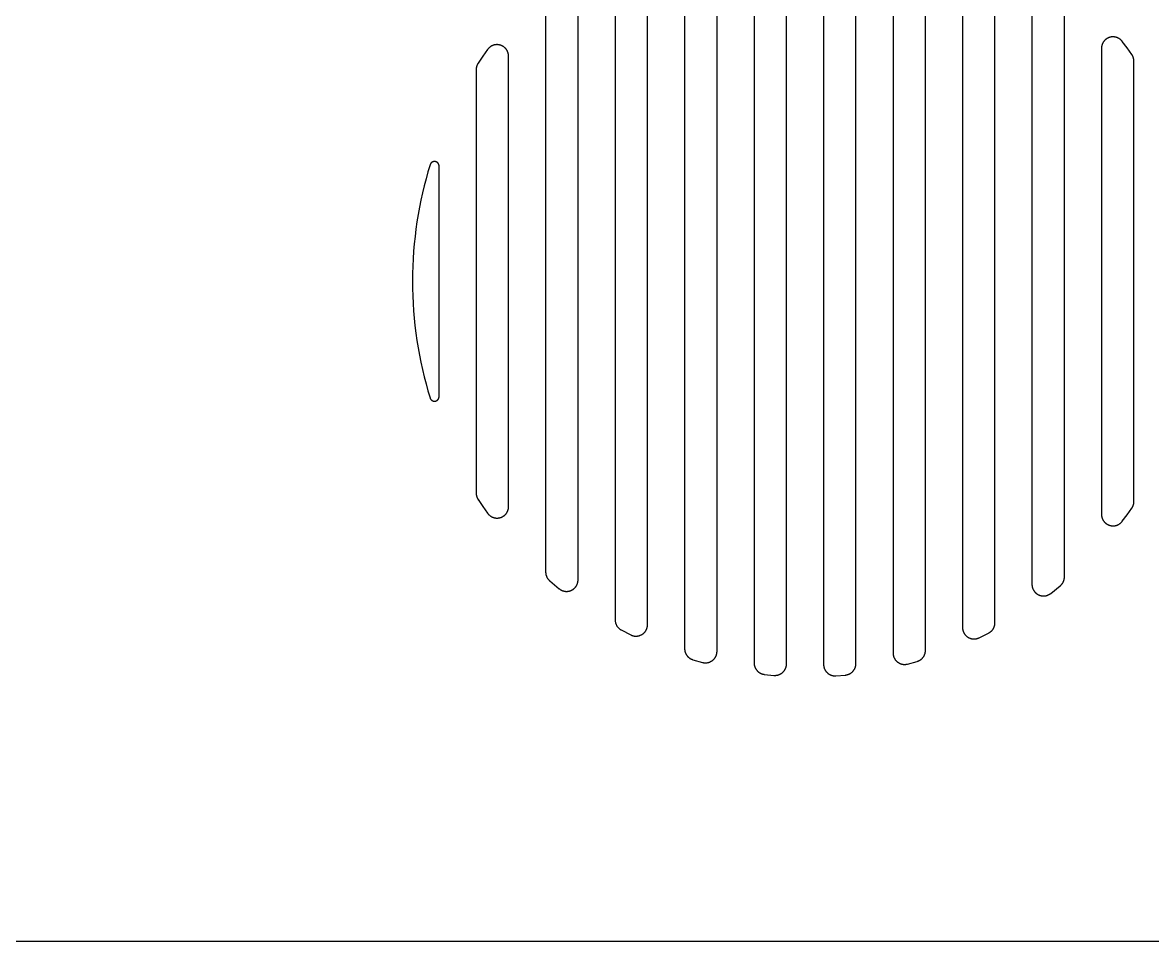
# Model space of a CAD drawing. Extents: x -1153 to -755, y -14 to 479.
# Drawn here: x -1104.31 to -1055.52, y -14 to 25.67 of the extents above; entities that cross this region are included whole.
import ezdxf

# ---------------------------------------------------------------- set-up
doc = ezdxf.new("R2010")
doc.units = 0
doc.layers.add('000__杂项', color=18, linetype='CONTINUOUS')

msp = doc.modelspace()

# ---------------------------------------------------------------- linework, layer by layer
at = {"layer": '000__杂项'}
msp.add_lwpolyline([(-755.093, 477.121), (-755.093, -12.121), (-756.972, -14), (-1151.214, -14), (-1153.093, -12.121), (-1153.093, 477.121), (-1151.214, 479), (-756.972, 479)], close=True, dxfattribs=at)
for points in [[(-1072.72, 30.974), (-1072.72, -1.974)], [(-1071.32, -2.014), (-1071.32, 31.014)], [(-1069.72, 31.033), (-1069.72, -2.033)], [(-1068.32, -2), (-1068.32, 31)], [(-1075.72, 30.357), (-1075.72, -1.357)], [(-1074.32, -1.473), (-1074.32, 30.473)], [(-1066.72, 30.541), (-1066.72, -1.541)], [(-1065.32, -1.431), (-1065.32, 30.431)], [(-1077.32, -0.319), (-1077.32, 29.319)], [(-1063.72, 29.442), (-1063.72, -0.442)], [(-1078.72, 29.112), (-1078.72, -0.112)], [(-1062.32, -0.243), (-1062.32, 29.243)], [(-1080.32, 1.614), (-1080.32, 27.386)], [(-1060.72, 27.584), (-1060.72, 1.416)], [(-1081.72, 27.052), (-1081.72, 1.948)], [(-1059.32, 1.737), (-1059.32, 27.263)], [(-1056.411, 24.297), (-1056.614, 24.581), (-1056.823, 24.861), (-1056.832, 24.873), (-1056.842, 24.884), (-1056.852, 24.896), (-1056.863, 24.907), (-1056.875, 24.919), (-1056.887, 24.93), (-1056.9, 24.941), (-1056.913, 24.952), (-1056.92, 24.957), (-1056.927, 24.963), (-1056.935, 24.968), (-1056.942, 24.973), (-1056.95, 24.978), (-1056.957, 24.983), (-1056.965, 24.987), (-1056.973, 24.992), (-1056.981, 24.997), (-1056.99, 25.001), (-1056.998, 25.005), (-1057.007, 25.01), (-1057.016, 25.014), (-1057.025, 25.017), (-1057.034, 25.021), (-1057.043, 25.025), (-1057.052, 25.028), (-1057.062, 25.032), (-1057.071, 25.035), (-1057.081, 25.038), (-1057.091, 25.04), (-1057.101, 25.043), (-1057.111, 25.045), (-1057.121, 25.047), (-1057.132, 25.049), (-1057.142, 25.051), (-1057.152, 25.053), (-1057.163, 25.054), (-1057.174, 25.055), (-1057.184, 25.056), (-1057.195, 25.057), (-1057.206, 25.057), (-1057.217, 25.057), (-1057.228, 25.057), (-1057.239, 25.057), (-1057.25, 25.057), (-1057.261, 25.056), (-1057.272, 25.055), (-1057.283, 25.053), (-1057.294, 25.052), (-1057.305, 25.05), (-1057.316, 25.048), (-1057.327, 25.046), (-1057.338, 25.043), (-1057.348, 25.041), (-1057.359, 25.038), (-1057.37, 25.034), (-1057.381, 25.031), (-1057.391, 25.027), (-1057.402, 25.023), (-1057.412, 25.019), (-1057.422, 25.015), (-1057.433, 25.01), (-1057.443, 25.005), (-1057.453, 25), (-1057.462, 24.995), (-1057.472, 24.989), (-1057.482, 24.984), (-1057.491, 24.978), (-1057.5, 24.972), (-1057.509, 24.966), (-1057.518, 24.959), (-1057.527, 24.953), (-1057.535, 24.946), (-1057.544, 24.939), (-1057.552, 24.932), (-1057.56, 24.925), (-1057.567, 24.917), (-1057.575, 24.91), (-1057.582, 24.902), (-1057.59, 24.894), (-1057.597, 24.887), (-1057.603, 24.879), (-1057.61, 24.871), (-1057.616, 24.863), (-1057.623, 24.854), (-1057.628, 24.846), (-1057.634, 24.838), (-1057.64, 24.83), (-1057.645, 24.821), (-1057.65, 24.813), (-1057.655, 24.804), (-1057.66, 24.796), (-1057.664, 24.787), (-1057.669, 24.779), (-1057.673, 24.77), (-1057.677, 24.761), (-1057.681, 24.753), (-1057.684, 24.744), (-1057.688, 24.736), (-1057.691, 24.727), (-1057.694, 24.719), (-1057.696, 24.71), (-1057.699, 24.702), (-1057.702, 24.693), (-1057.704, 24.685), (-1057.708, 24.668), (-1057.711, 24.651), (-1057.714, 24.635), (-1057.717, 24.619), (-1057.718, 24.603), (-1057.719, 24.588), (-1057.72, 24.572), (-1057.72, 24.557)], [(-1084.225, 24.514), (-1084.435, 24.219), (-1084.637, 23.919), (-1084.642, 23.912), (-1084.647, 23.904), (-1084.652, 23.896), (-1084.656, 23.888), (-1084.661, 23.88), (-1084.665, 23.872), (-1084.669, 23.864), (-1084.673, 23.856), (-1084.677, 23.848), (-1084.68, 23.839), (-1084.684, 23.831), (-1084.687, 23.822), (-1084.69, 23.814), (-1084.694, 23.805), (-1084.696, 23.796), (-1084.699, 23.787), (-1084.702, 23.779), (-1084.704, 23.77), (-1084.706, 23.761), (-1084.708, 23.752), (-1084.71, 23.743), (-1084.712, 23.734), (-1084.714, 23.725), (-1084.715, 23.716), (-1084.716, 23.707), (-1084.717, 23.698), (-1084.718, 23.689), (-1084.719, 23.68), (-1084.72, 23.67), (-1084.72, 23.661), (-1084.72, 23.652), (-1084.72, 23.643)], [(-1083.32, 24.221), (-1083.321, 24.236), (-1083.321, 24.252), (-1083.322, 24.267), (-1083.324, 24.283), (-1083.326, 24.299), (-1083.329, 24.316), (-1083.333, 24.332), (-1083.337, 24.349), (-1083.339, 24.358), (-1083.342, 24.366), (-1083.345, 24.375), (-1083.347, 24.383), (-1083.35, 24.392), (-1083.354, 24.401), (-1083.357, 24.409), (-1083.361, 24.418), (-1083.364, 24.427), (-1083.368, 24.435), (-1083.373, 24.444), (-1083.377, 24.452), (-1083.382, 24.461), (-1083.386, 24.47), (-1083.391, 24.478), (-1083.397, 24.487), (-1083.402, 24.495), (-1083.408, 24.504), (-1083.414, 24.512), (-1083.42, 24.52), (-1083.426, 24.529), (-1083.432, 24.537), (-1083.439, 24.545), (-1083.446, 24.553), (-1083.453, 24.561), (-1083.461, 24.568), (-1083.468, 24.576), (-1083.476, 24.583), (-1083.484, 24.591), (-1083.492, 24.598), (-1083.5, 24.605), (-1083.509, 24.612), (-1083.517, 24.619), (-1083.526, 24.626), (-1083.535, 24.632), (-1083.545, 24.638), (-1083.554, 24.644), (-1083.563, 24.65), (-1083.573, 24.656), (-1083.583, 24.661), (-1083.593, 24.666), (-1083.603, 24.671), (-1083.613, 24.676), (-1083.624, 24.681), (-1083.634, 24.685), (-1083.645, 24.689), (-1083.655, 24.693), (-1083.666, 24.697), (-1083.677, 24.7), (-1083.688, 24.703), (-1083.699, 24.706), (-1083.71, 24.709), (-1083.721, 24.711), (-1083.732, 24.713), (-1083.743, 24.715), (-1083.755, 24.717), (-1083.766, 24.718), (-1083.777, 24.719), (-1083.788, 24.72), (-1083.799, 24.721), (-1083.81, 24.721), (-1083.821, 24.721), (-1083.832, 24.721), (-1083.843, 24.721), (-1083.854, 24.72), (-1083.865, 24.719), (-1083.876, 24.718), (-1083.887, 24.717), (-1083.898, 24.715), (-1083.908, 24.713), (-1083.919, 24.711), (-1083.929, 24.709), (-1083.939, 24.707), (-1083.949, 24.704), (-1083.959, 24.701), (-1083.969, 24.698), (-1083.979, 24.695), (-1083.989, 24.692), (-1083.998, 24.688), (-1084.008, 24.685), (-1084.017, 24.681), (-1084.026, 24.677), (-1084.035, 24.673), (-1084.044, 24.668), (-1084.052, 24.664), (-1084.061, 24.66), (-1084.069, 24.655), (-1084.077, 24.65), (-1084.085, 24.645), (-1084.093, 24.64), (-1084.101, 24.635), (-1084.108, 24.63), (-1084.116, 24.625), (-1084.123, 24.619), (-1084.13, 24.614), (-1084.137, 24.608), (-1084.15, 24.597), (-1084.163, 24.586), (-1084.175, 24.574), (-1084.186, 24.562), (-1084.197, 24.55), (-1084.207, 24.538), (-1084.216, 24.526), (-1084.225, 24.514)], [(-1057.72, 24.557), (-1057.72, 4.443)], [(-1083.32, 4.779), (-1083.32, 24.221)], [(-1056.32, 24.011), (-1056.32, 24.02), (-1056.321, 24.029), (-1056.321, 24.039), (-1056.322, 24.048), (-1056.323, 24.058), (-1056.324, 24.067), (-1056.325, 24.077), (-1056.326, 24.086), (-1056.328, 24.096), (-1056.329, 24.105), (-1056.331, 24.115), (-1056.333, 24.124), (-1056.336, 24.133), (-1056.338, 24.143), (-1056.341, 24.152), (-1056.344, 24.161), (-1056.346, 24.17), (-1056.35, 24.179), (-1056.353, 24.188), (-1056.356, 24.197), (-1056.36, 24.206), (-1056.364, 24.215), (-1056.368, 24.224), (-1056.372, 24.232), (-1056.376, 24.241), (-1056.381, 24.249), (-1056.386, 24.257), (-1056.39, 24.266), (-1056.395, 24.274), (-1056.4, 24.282), (-1056.406, 24.29), (-1056.411, 24.297)], [(-1056.32, 4.99), (-1056.32, 24.011)], [(-1084.72, 23.643), (-1084.72, 5.357)], [(-1086.711, 19.534), (-1086.801, 19.234), (-1086.885, 18.931), (-1086.964, 18.626), (-1087.038, 18.319), (-1087.106, 18.01), (-1087.168, 17.698), (-1087.225, 17.385), (-1087.276, 17.071), (-1087.321, 16.755), (-1087.36, 16.437), (-1087.393, 16.119), (-1087.421, 15.799), (-1087.442, 15.479), (-1087.458, 15.158), (-1087.467, 14.837), (-1087.47, 14.515), (-1087.468, 14.193), (-1087.459, 13.872), (-1087.444, 13.55), (-1087.423, 13.229), (-1087.396, 12.908), (-1087.363, 12.589), (-1087.324, 12.27), (-1087.279, 11.952), (-1087.228, 11.635), (-1087.172, 11.32), (-1087.109, 11.006), (-1087.041, 10.694), (-1086.967, 10.384), (-1086.887, 10.076), (-1086.802, 9.77), (-1086.711, 9.466), (-1086.71, 9.462), (-1086.709, 9.458), (-1086.707, 9.454), (-1086.706, 9.451), (-1086.704, 9.447), (-1086.703, 9.443), (-1086.701, 9.439), (-1086.699, 9.435), (-1086.697, 9.431), (-1086.695, 9.427), (-1086.693, 9.424), (-1086.69, 9.42), (-1086.688, 9.416), (-1086.686, 9.412), (-1086.683, 9.409), (-1086.68, 9.405), (-1086.678, 9.402), (-1086.675, 9.398), (-1086.672, 9.395), (-1086.669, 9.391), (-1086.666, 9.388), (-1086.663, 9.385), (-1086.659, 9.381), (-1086.656, 9.378), (-1086.653, 9.375), (-1086.649, 9.372), (-1086.646, 9.369), (-1086.642, 9.366), (-1086.638, 9.364), (-1086.634, 9.361), (-1086.631, 9.358), (-1086.627, 9.356), (-1086.623, 9.353), (-1086.619, 9.351), (-1086.615, 9.349), (-1086.611, 9.347), (-1086.606, 9.345), (-1086.602, 9.343), (-1086.598, 9.341), (-1086.594, 9.339), (-1086.589, 9.337), (-1086.585, 9.336), (-1086.581, 9.334), (-1086.576, 9.333), (-1086.572, 9.332), (-1086.568, 9.331), (-1086.563, 9.33), (-1086.559, 9.329), (-1086.555, 9.328), (-1086.55, 9.327), (-1086.546, 9.327), (-1086.541, 9.326), (-1086.537, 9.326), (-1086.533, 9.325), (-1086.528, 9.325), (-1086.524, 9.325), (-1086.52, 9.325), (-1086.515, 9.325), (-1086.511, 9.325), (-1086.507, 9.326), (-1086.503, 9.326), (-1086.499, 9.326), (-1086.495, 9.327), (-1086.491, 9.327), (-1086.486, 9.328), (-1086.482, 9.329), (-1086.478, 9.33), (-1086.474, 9.331), (-1086.47, 9.332), (-1086.466, 9.333), (-1086.462, 9.334), (-1086.458, 9.335), (-1086.454, 9.337), (-1086.45, 9.338), (-1086.445, 9.34), (-1086.441, 9.341), (-1086.437, 9.343), (-1086.433, 9.345), (-1086.429, 9.347), (-1086.425, 9.349), (-1086.421, 9.351), (-1086.418, 9.354), (-1086.414, 9.356), (-1086.41, 9.358), (-1086.406, 9.361), (-1086.402, 9.364), (-1086.399, 9.366), (-1086.395, 9.369), (-1086.391, 9.372), (-1086.388, 9.375), (-1086.385, 9.378), (-1086.381, 9.381), (-1086.378, 9.385), (-1086.375, 9.388), (-1086.372, 9.392), (-1086.368, 9.395), (-1086.365, 9.399), (-1086.363, 9.402), (-1086.36, 9.406), (-1086.357, 9.41), (-1086.354, 9.413), (-1086.352, 9.417), (-1086.349, 9.421), (-1086.347, 9.425), (-1086.345, 9.429), (-1086.343, 9.433), (-1086.341, 9.437), (-1086.339, 9.441), (-1086.337, 9.445), (-1086.335, 9.45), (-1086.333, 9.454), (-1086.332, 9.458), (-1086.33, 9.462), (-1086.329, 9.466), (-1086.328, 9.471), (-1086.327, 9.475), (-1086.326, 9.479), (-1086.325, 9.483), (-1086.324, 9.488), (-1086.323, 9.492), (-1086.322, 9.496), (-1086.322, 9.5), (-1086.321, 9.505), (-1086.321, 9.509), (-1086.321, 9.513), (-1086.321, 9.517), (-1086.32, 9.521), (-1086.32, 9.525)], [(-1086.32, 19.475), (-1086.32, 19.479), (-1086.321, 19.483), (-1086.321, 19.487), (-1086.321, 19.491), (-1086.321, 19.496), (-1086.322, 19.5), (-1086.322, 19.504), (-1086.323, 19.508), (-1086.324, 19.512), (-1086.325, 19.517), (-1086.326, 19.521), (-1086.327, 19.525), (-1086.328, 19.529), (-1086.329, 19.534), (-1086.33, 19.538), (-1086.332, 19.542), (-1086.333, 19.546), (-1086.335, 19.55), (-1086.337, 19.555), (-1086.339, 19.559), (-1086.341, 19.563), (-1086.343, 19.567), (-1086.345, 19.571), (-1086.347, 19.575), (-1086.349, 19.579), (-1086.352, 19.583), (-1086.354, 19.587), (-1086.357, 19.591), (-1086.36, 19.594), (-1086.363, 19.598), (-1086.365, 19.602), (-1086.368, 19.605), (-1086.372, 19.609), (-1086.375, 19.612), (-1086.378, 19.615), (-1086.381, 19.619), (-1086.385, 19.622), (-1086.388, 19.625), (-1086.391, 19.628), (-1086.395, 19.631), (-1086.399, 19.634), (-1086.402, 19.636), (-1086.406, 19.639), (-1086.41, 19.642), (-1086.414, 19.644), (-1086.418, 19.647), (-1086.421, 19.649), (-1086.425, 19.651), (-1086.429, 19.653), (-1086.433, 19.655), (-1086.437, 19.657), (-1086.441, 19.659), (-1086.445, 19.66), (-1086.45, 19.662), (-1086.454, 19.664), (-1086.458, 19.665), (-1086.462, 19.666), (-1086.466, 19.667), (-1086.47, 19.669), (-1086.474, 19.67), (-1086.478, 19.671), (-1086.482, 19.671), (-1086.486, 19.672), (-1086.491, 19.673), (-1086.495, 19.673), (-1086.499, 19.674), (-1086.503, 19.674), (-1086.507, 19.675), (-1086.511, 19.675), (-1086.516, 19.675), (-1086.52, 19.675), (-1086.524, 19.675), (-1086.528, 19.675), (-1086.533, 19.675), (-1086.537, 19.674), (-1086.542, 19.674), (-1086.546, 19.673), (-1086.55, 19.673), (-1086.555, 19.672), (-1086.559, 19.671), (-1086.564, 19.67), (-1086.568, 19.669), (-1086.572, 19.668), (-1086.577, 19.667), (-1086.581, 19.666), (-1086.586, 19.664), (-1086.59, 19.663), (-1086.594, 19.661), (-1086.598, 19.659), (-1086.603, 19.657), (-1086.607, 19.655), (-1086.611, 19.653), (-1086.615, 19.651), (-1086.619, 19.649), (-1086.623, 19.647), (-1086.627, 19.644), (-1086.631, 19.642), (-1086.635, 19.639), (-1086.639, 19.636), (-1086.642, 19.634), (-1086.646, 19.631), (-1086.649, 19.628), (-1086.653, 19.625), (-1086.656, 19.622), (-1086.66, 19.618), (-1086.663, 19.615), (-1086.666, 19.612), (-1086.669, 19.609), (-1086.672, 19.605), (-1086.675, 19.602), (-1086.678, 19.598), (-1086.681, 19.595), (-1086.683, 19.591), (-1086.686, 19.587), (-1086.688, 19.584), (-1086.691, 19.58), (-1086.693, 19.576), (-1086.695, 19.572), (-1086.697, 19.569), (-1086.699, 19.565), (-1086.701, 19.561), (-1086.703, 19.557), (-1086.704, 19.553), (-1086.706, 19.549), (-1086.707, 19.546), (-1086.709, 19.542), (-1086.71, 19.538), (-1086.711, 19.534)], [(-1086.32, 9.525), (-1086.32, 19.475)], [(-1084.72, 5.357), (-1084.72, 5.348), (-1084.72, 5.339), (-1084.72, 5.33), (-1084.719, 5.321), (-1084.718, 5.312), (-1084.717, 5.302), (-1084.716, 5.293), (-1084.715, 5.284), (-1084.714, 5.275), (-1084.712, 5.266), (-1084.71, 5.257), (-1084.708, 5.248), (-1084.706, 5.239), (-1084.704, 5.23), (-1084.702, 5.222), (-1084.699, 5.213), (-1084.696, 5.204), (-1084.694, 5.195), (-1084.69, 5.187), (-1084.687, 5.178), (-1084.684, 5.169), (-1084.68, 5.161), (-1084.677, 5.153), (-1084.673, 5.144), (-1084.669, 5.136), (-1084.665, 5.128), (-1084.661, 5.12), (-1084.656, 5.112), (-1084.652, 5.104), (-1084.647, 5.096), (-1084.642, 5.088), (-1084.637, 5.081), (-1084.435, 4.781), (-1084.225, 4.486), (-1084.216, 4.474), (-1084.207, 4.462), (-1084.197, 4.45), (-1084.186, 4.438), (-1084.175, 4.426), (-1084.163, 4.414), (-1084.15, 4.403), (-1084.137, 4.392), (-1084.13, 4.386), (-1084.123, 4.381), (-1084.116, 4.375), (-1084.108, 4.37), (-1084.101, 4.365), (-1084.093, 4.36), (-1084.085, 4.355), (-1084.077, 4.35), (-1084.069, 4.345), (-1084.061, 4.341), (-1084.052, 4.336), (-1084.044, 4.332), (-1084.035, 4.327), (-1084.026, 4.323), (-1084.017, 4.319), (-1084.008, 4.315), (-1083.998, 4.312), (-1083.989, 4.308), (-1083.979, 4.305), (-1083.969, 4.302), (-1083.959, 4.299), (-1083.949, 4.296), (-1083.939, 4.293), (-1083.929, 4.291), (-1083.919, 4.289), (-1083.908, 4.287), (-1083.898, 4.285), (-1083.887, 4.283), (-1083.876, 4.282), (-1083.865, 4.281), (-1083.854, 4.28), (-1083.843, 4.279), (-1083.832, 4.279), (-1083.821, 4.279), (-1083.81, 4.279), (-1083.799, 4.279), (-1083.788, 4.28), (-1083.777, 4.281), (-1083.766, 4.282), (-1083.755, 4.283), (-1083.743, 4.285), (-1083.732, 4.287), (-1083.721, 4.289), (-1083.71, 4.291), (-1083.699, 4.294), (-1083.688, 4.297), (-1083.677, 4.3), (-1083.666, 4.303), (-1083.655, 4.307), (-1083.645, 4.311), (-1083.634, 4.315), (-1083.624, 4.319), (-1083.613, 4.324), (-1083.603, 4.329), (-1083.593, 4.334), (-1083.583, 4.339), (-1083.573, 4.344), (-1083.563, 4.35), (-1083.554, 4.356), (-1083.545, 4.362), (-1083.535, 4.368), (-1083.526, 4.375), (-1083.517, 4.381), (-1083.509, 4.388), (-1083.5, 4.395), (-1083.492, 4.402), (-1083.484, 4.409), (-1083.476, 4.417), (-1083.468, 4.424), (-1083.461, 4.432), (-1083.453, 4.44), (-1083.446, 4.447), (-1083.439, 4.455), (-1083.432, 4.463), (-1083.426, 4.472), (-1083.42, 4.48), (-1083.414, 4.488), (-1083.408, 4.496), (-1083.402, 4.505), (-1083.397, 4.513), (-1083.391, 4.522), (-1083.386, 4.53), (-1083.382, 4.539), (-1083.377, 4.548), (-1083.373, 4.556), (-1083.368, 4.565), (-1083.364, 4.574), (-1083.361, 4.582), (-1083.357, 4.591), (-1083.354, 4.6), (-1083.35, 4.608), (-1083.347, 4.617), (-1083.345, 4.625), (-1083.342, 4.634), (-1083.339, 4.642), (-1083.337, 4.651), (-1083.333, 4.668), (-1083.329, 4.684), (-1083.326, 4.701), (-1083.324, 4.717), (-1083.322, 4.733), (-1083.321, 4.749), (-1083.321, 4.764), (-1083.32, 4.779)], [(-1057.72, 4.443), (-1057.72, 4.428), (-1057.719, 4.413), (-1057.718, 4.397), (-1057.717, 4.381), (-1057.714, 4.365), (-1057.711, 4.349), (-1057.708, 4.332), (-1057.704, 4.315), (-1057.702, 4.307), (-1057.699, 4.299), (-1057.696, 4.29), (-1057.694, 4.282), (-1057.691, 4.273), (-1057.688, 4.264), (-1057.684, 4.256), (-1057.681, 4.247), (-1057.677, 4.239), (-1057.673, 4.23), (-1057.669, 4.222), (-1057.664, 4.213), (-1057.66, 4.204), (-1057.655, 4.196), (-1057.65, 4.187), (-1057.645, 4.179), (-1057.64, 4.171), (-1057.634, 4.162), (-1057.628, 4.154), (-1057.623, 4.146), (-1057.616, 4.137), (-1057.61, 4.129), (-1057.603, 4.121), (-1057.597, 4.113), (-1057.59, 4.106), (-1057.582, 4.098), (-1057.575, 4.09), (-1057.567, 4.083), (-1057.56, 4.076), (-1057.552, 4.068), (-1057.544, 4.061), (-1057.535, 4.054), (-1057.527, 4.048), (-1057.518, 4.041), (-1057.509, 4.035), (-1057.5, 4.028), (-1057.491, 4.022), (-1057.482, 4.016), (-1057.472, 4.011), (-1057.462, 4.005), (-1057.453, 4), (-1057.443, 3.995), (-1057.433, 3.99), (-1057.422, 3.985), (-1057.412, 3.981), (-1057.402, 3.977), (-1057.391, 3.973), (-1057.381, 3.969), (-1057.37, 3.966), (-1057.359, 3.962), (-1057.348, 3.959), (-1057.338, 3.957), (-1057.327, 3.954), (-1057.316, 3.952), (-1057.305, 3.95), (-1057.294, 3.948), (-1057.283, 3.947), (-1057.272, 3.945), (-1057.261, 3.944), (-1057.25, 3.944), (-1057.239, 3.943), (-1057.228, 3.943), (-1057.217, 3.943), (-1057.206, 3.943), (-1057.195, 3.943), (-1057.184, 3.944), (-1057.174, 3.945), (-1057.163, 3.946), (-1057.152, 3.947), (-1057.142, 3.949), (-1057.132, 3.951), (-1057.121, 3.953), (-1057.111, 3.955), (-1057.101, 3.957), (-1057.091, 3.96), (-1057.081, 3.962), (-1057.071, 3.965), (-1057.062, 3.969), (-1057.052, 3.972), (-1057.043, 3.975), (-1057.034, 3.979), (-1057.025, 3.983), (-1057.016, 3.987), (-1057.007, 3.991), (-1056.998, 3.995), (-1056.99, 3.999), (-1056.981, 4.004), (-1056.973, 4.008), (-1056.965, 4.013), (-1056.957, 4.018), (-1056.95, 4.022), (-1056.942, 4.027), (-1056.935, 4.032), (-1056.927, 4.038), (-1056.92, 4.043), (-1056.913, 4.048), (-1056.9, 4.059), (-1056.887, 4.07), (-1056.875, 4.081), (-1056.863, 4.093), (-1056.852, 4.104), (-1056.842, 4.116), (-1056.832, 4.128), (-1056.823, 4.139), (-1056.614, 4.419), (-1056.411, 4.703), (-1056.406, 4.71), (-1056.4, 4.718), (-1056.395, 4.726), (-1056.39, 4.734), (-1056.386, 4.743), (-1056.381, 4.751), (-1056.376, 4.759), (-1056.372, 4.768), (-1056.368, 4.777), (-1056.364, 4.785), (-1056.36, 4.794), (-1056.356, 4.803), (-1056.353, 4.812), (-1056.35, 4.821), (-1056.346, 4.83), (-1056.344, 4.839), (-1056.341, 4.848), (-1056.338, 4.858), (-1056.336, 4.867), (-1056.333, 4.876), (-1056.331, 4.886), (-1056.329, 4.895), (-1056.328, 4.904), (-1056.326, 4.914), (-1056.325, 4.923), (-1056.324, 4.933), (-1056.323, 4.942), (-1056.322, 4.952), (-1056.321, 4.961), (-1056.321, 4.971), (-1056.32, 4.98), (-1056.32, 4.99)], [(-1081.72, 1.948), (-1081.72, 1.935), (-1081.72, 1.922), (-1081.719, 1.909), (-1081.718, 1.896), (-1081.716, 1.882), (-1081.714, 1.869), (-1081.712, 1.856), (-1081.709, 1.843), (-1081.706, 1.83), (-1081.703, 1.817), (-1081.699, 1.804), (-1081.695, 1.791), (-1081.69, 1.778), (-1081.686, 1.765), (-1081.68, 1.752), (-1081.675, 1.74), (-1081.669, 1.728), (-1081.663, 1.715), (-1081.656, 1.703), (-1081.65, 1.692), (-1081.642, 1.68), (-1081.635, 1.669), (-1081.627, 1.658), (-1081.619, 1.647), (-1081.611, 1.636), (-1081.603, 1.626), (-1081.594, 1.616), (-1081.585, 1.606), (-1081.576, 1.596), (-1081.566, 1.587), (-1081.557, 1.578), (-1081.547, 1.57), (-1081.135, 1.225), (-1081.124, 1.217), (-1081.112, 1.208), (-1081.1, 1.199), (-1081.087, 1.191), (-1081.074, 1.183), (-1081.061, 1.176), (-1081.047, 1.168), (-1081.033, 1.161), (-1081.018, 1.155), (-1081.003, 1.148), (-1080.987, 1.143), (-1080.971, 1.137), (-1080.954, 1.132), (-1080.938, 1.128), (-1080.929, 1.126), (-1080.92, 1.124), (-1080.912, 1.122), (-1080.903, 1.121), (-1080.894, 1.119), (-1080.885, 1.118), (-1080.876, 1.117), (-1080.867, 1.116), (-1080.858, 1.115), (-1080.849, 1.115), (-1080.839, 1.114), (-1080.83, 1.114), (-1080.821, 1.114), (-1080.811, 1.114), (-1080.802, 1.114), (-1080.792, 1.115), (-1080.783, 1.115), (-1080.773, 1.116), (-1080.764, 1.117), (-1080.754, 1.118), (-1080.745, 1.12), (-1080.735, 1.121), (-1080.726, 1.123), (-1080.716, 1.125), (-1080.707, 1.127), (-1080.697, 1.129), (-1080.688, 1.132), (-1080.678, 1.135), (-1080.669, 1.137), (-1080.66, 1.141), (-1080.65, 1.144), (-1080.641, 1.147), (-1080.632, 1.151), (-1080.623, 1.155), (-1080.614, 1.159), (-1080.605, 1.163), (-1080.596, 1.167), (-1080.587, 1.172), (-1080.579, 1.176), (-1080.57, 1.181), (-1080.562, 1.186), (-1080.553, 1.191), (-1080.545, 1.197), (-1080.537, 1.202), (-1080.529, 1.208), (-1080.521, 1.213), (-1080.513, 1.219), (-1080.506, 1.225), (-1080.498, 1.232), (-1080.491, 1.238), (-1080.484, 1.244), (-1080.477, 1.251), (-1080.47, 1.258), (-1080.463, 1.264), (-1080.456, 1.271), (-1080.45, 1.278), (-1080.444, 1.285), (-1080.437, 1.292), (-1080.431, 1.3), (-1080.426, 1.307), (-1080.42, 1.314), (-1080.415, 1.322), (-1080.409, 1.329), (-1080.404, 1.337), (-1080.399, 1.345), (-1080.394, 1.352), (-1080.39, 1.36), (-1080.385, 1.368), (-1080.381, 1.376), (-1080.377, 1.384), (-1080.373, 1.392), (-1080.369, 1.399), (-1080.362, 1.415), (-1080.355, 1.431), (-1080.349, 1.447), (-1080.344, 1.463), (-1080.339, 1.479), (-1080.335, 1.494), (-1080.331, 1.51), (-1080.328, 1.525), (-1080.326, 1.541), (-1080.324, 1.556), (-1080.322, 1.571), (-1080.321, 1.585), (-1080.321, 1.6), (-1080.32, 1.614)], [(-1060.72, 1.416), (-1060.72, 1.402), (-1060.72, 1.387), (-1060.718, 1.373), (-1060.717, 1.358), (-1060.715, 1.343), (-1060.713, 1.328), (-1060.71, 1.312), (-1060.706, 1.297), (-1060.702, 1.281), (-1060.697, 1.265), (-1060.692, 1.25), (-1060.686, 1.234), (-1060.68, 1.218), (-1060.673, 1.202), (-1060.669, 1.195), (-1060.665, 1.187), (-1060.661, 1.179), (-1060.657, 1.171), (-1060.652, 1.164), (-1060.647, 1.156), (-1060.643, 1.148), (-1060.638, 1.141), (-1060.633, 1.133), (-1060.628, 1.126), (-1060.622, 1.118), (-1060.617, 1.111), (-1060.611, 1.103), (-1060.605, 1.096), (-1060.599, 1.089), (-1060.593, 1.082), (-1060.586, 1.075), (-1060.58, 1.068), (-1060.573, 1.062), (-1060.566, 1.055), (-1060.56, 1.048), (-1060.552, 1.042), (-1060.545, 1.036), (-1060.538, 1.029), (-1060.53, 1.023), (-1060.523, 1.017), (-1060.515, 1.012), (-1060.507, 1.006), (-1060.499, 1.001), (-1060.491, 0.995), (-1060.483, 0.99), (-1060.474, 0.985), (-1060.466, 0.98), (-1060.457, 0.975), (-1060.449, 0.971), (-1060.44, 0.967), (-1060.431, 0.962), (-1060.422, 0.958), (-1060.413, 0.955), (-1060.404, 0.951), (-1060.395, 0.947), (-1060.386, 0.944), (-1060.377, 0.941), (-1060.368, 0.938), (-1060.359, 0.935), (-1060.349, 0.933), (-1060.34, 0.93), (-1060.33, 0.928), (-1060.321, 0.926), (-1060.312, 0.924), (-1060.302, 0.922), (-1060.293, 0.921), (-1060.283, 0.92), (-1060.274, 0.919), (-1060.265, 0.918), (-1060.255, 0.917), (-1060.246, 0.916), (-1060.237, 0.916), (-1060.227, 0.916), (-1060.218, 0.916), (-1060.209, 0.916), (-1060.2, 0.916), (-1060.19, 0.917), (-1060.181, 0.917), (-1060.172, 0.918), (-1060.163, 0.919), (-1060.154, 0.92), (-1060.146, 0.921), (-1060.137, 0.923), (-1060.128, 0.924), (-1060.12, 0.926), (-1060.111, 0.928), (-1060.094, 0.932), (-1060.078, 0.936), (-1060.062, 0.941), (-1060.046, 0.947), (-1060.031, 0.953), (-1060.016, 0.959), (-1060.002, 0.966), (-1059.988, 0.973), (-1059.974, 0.98), (-1059.961, 0.988), (-1059.949, 0.996), (-1059.936, 1.004), (-1059.925, 1.012), (-1059.913, 1.021), (-1059.501, 1.352), (-1059.491, 1.36), (-1059.481, 1.369), (-1059.471, 1.379), (-1059.462, 1.388), (-1059.453, 1.398), (-1059.443, 1.408), (-1059.435, 1.419), (-1059.426, 1.43), (-1059.418, 1.441), (-1059.41, 1.452), (-1059.402, 1.463), (-1059.394, 1.475), (-1059.387, 1.487), (-1059.38, 1.499), (-1059.374, 1.512), (-1059.368, 1.524), (-1059.362, 1.537), (-1059.357, 1.55), (-1059.352, 1.563), (-1059.347, 1.576), (-1059.343, 1.589), (-1059.339, 1.602), (-1059.335, 1.616), (-1059.332, 1.629), (-1059.329, 1.643), (-1059.327, 1.656), (-1059.325, 1.67), (-1059.323, 1.683), (-1059.322, 1.697), (-1059.321, 1.71), (-1059.321, 1.723), (-1059.32, 1.737)], [(-1078.72, -0.112), (-1078.72, -0.128), (-1078.719, -0.144), (-1078.718, -0.16), (-1078.716, -0.177), (-1078.714, -0.193), (-1078.711, -0.21), (-1078.707, -0.226), (-1078.703, -0.242), (-1078.698, -0.259), (-1078.693, -0.275), (-1078.687, -0.291), (-1078.681, -0.307), (-1078.674, -0.323), (-1078.666, -0.338), (-1078.658, -0.354), (-1078.649, -0.368), (-1078.64, -0.383), (-1078.631, -0.397), (-1078.62, -0.411), (-1078.61, -0.425), (-1078.599, -0.438), (-1078.587, -0.451), (-1078.576, -0.463), (-1078.564, -0.475), (-1078.551, -0.487), (-1078.538, -0.498), (-1078.525, -0.508), (-1078.512, -0.518), (-1078.498, -0.527), (-1078.484, -0.536), (-1078.47, -0.545), (-1078.456, -0.552), (-1078.044, -0.766), (-1078.032, -0.772), (-1078.02, -0.777), (-1078.007, -0.783), (-1077.994, -0.788), (-1077.981, -0.792), (-1077.967, -0.797), (-1077.953, -0.801), (-1077.939, -0.805), (-1077.924, -0.808), (-1077.909, -0.811), (-1077.894, -0.813), (-1077.879, -0.815), (-1077.864, -0.817), (-1077.848, -0.818), (-1077.832, -0.819), (-1077.816, -0.819), (-1077.8, -0.818), (-1077.783, -0.817), (-1077.767, -0.816), (-1077.75, -0.814), (-1077.734, -0.811), (-1077.717, -0.808), (-1077.701, -0.804), (-1077.684, -0.8), (-1077.668, -0.795), (-1077.651, -0.789), (-1077.635, -0.783), (-1077.619, -0.777), (-1077.603, -0.769), (-1077.588, -0.762), (-1077.573, -0.753), (-1077.558, -0.744), (-1077.543, -0.735), (-1077.529, -0.725), (-1077.515, -0.715), (-1077.501, -0.704), (-1077.488, -0.692), (-1077.475, -0.681), (-1077.463, -0.669), (-1077.451, -0.656), (-1077.44, -0.643), (-1077.429, -0.63), (-1077.419, -0.617), (-1077.409, -0.603), (-1077.4, -0.589), (-1077.391, -0.575), (-1077.383, -0.561), (-1077.375, -0.547), (-1077.368, -0.532), (-1077.362, -0.518), (-1077.356, -0.503), (-1077.35, -0.489), (-1077.345, -0.474), (-1077.341, -0.46), (-1077.337, -0.445), (-1077.333, -0.43), (-1077.33, -0.416), (-1077.327, -0.402), (-1077.325, -0.388), (-1077.323, -0.373), (-1077.322, -0.36), (-1077.321, -0.346), (-1077.321, -0.332), (-1077.32, -0.319)], [(-1063.72, -0.442), (-1063.72, -0.455), (-1063.72, -0.468), (-1063.719, -0.482), (-1063.717, -0.496), (-1063.716, -0.51), (-1063.714, -0.524), (-1063.711, -0.538), (-1063.708, -0.552), (-1063.704, -0.567), (-1063.7, -0.581), (-1063.696, -0.596), (-1063.691, -0.61), (-1063.686, -0.625), (-1063.68, -0.639), (-1063.673, -0.654), (-1063.666, -0.668), (-1063.659, -0.682), (-1063.65, -0.696), (-1063.642, -0.71), (-1063.633, -0.724), (-1063.623, -0.738), (-1063.613, -0.751), (-1063.602, -0.764), (-1063.591, -0.777), (-1063.58, -0.789), (-1063.568, -0.801), (-1063.555, -0.813), (-1063.542, -0.824), (-1063.529, -0.835), (-1063.515, -0.845), (-1063.501, -0.855), (-1063.487, -0.865), (-1063.472, -0.874), (-1063.457, -0.882), (-1063.441, -0.89), (-1063.426, -0.897), (-1063.41, -0.904), (-1063.394, -0.91), (-1063.378, -0.916), (-1063.362, -0.921), (-1063.346, -0.926), (-1063.329, -0.929), (-1063.313, -0.933), (-1063.297, -0.936), (-1063.28, -0.938), (-1063.264, -0.94), (-1063.248, -0.941), (-1063.232, -0.941), (-1063.216, -0.941), (-1063.2, -0.941), (-1063.184, -0.94), (-1063.169, -0.939), (-1063.154, -0.937), (-1063.139, -0.935), (-1063.124, -0.932), (-1063.109, -0.929), (-1063.095, -0.926), (-1063.081, -0.922), (-1063.068, -0.918), (-1063.054, -0.913), (-1063.041, -0.908), (-1063.028, -0.903), (-1063.016, -0.898), (-1063.004, -0.892), (-1062.592, -0.687), (-1062.577, -0.68), (-1062.563, -0.672), (-1062.549, -0.663), (-1062.535, -0.653), (-1062.521, -0.644), (-1062.508, -0.633), (-1062.495, -0.622), (-1062.482, -0.611), (-1062.469, -0.599), (-1062.457, -0.587), (-1062.446, -0.574), (-1062.44, -0.567), (-1062.434, -0.56), (-1062.429, -0.554), (-1062.423, -0.547), (-1062.418, -0.54), (-1062.413, -0.533), (-1062.408, -0.525), (-1062.403, -0.518), (-1062.398, -0.511), (-1062.394, -0.503), (-1062.389, -0.496), (-1062.385, -0.488), (-1062.38, -0.48), (-1062.376, -0.473), (-1062.372, -0.465), (-1062.369, -0.457), (-1062.365, -0.449), (-1062.361, -0.441), (-1062.358, -0.433), (-1062.355, -0.425), (-1062.349, -0.409), (-1062.343, -0.392), (-1062.338, -0.376), (-1062.334, -0.359), (-1062.33, -0.342), (-1062.327, -0.325), (-1062.325, -0.309), (-1062.323, -0.292), (-1062.321, -0.276), (-1062.321, -0.259), (-1062.32, -0.243)], [(-1075.72, -1.357), (-1075.72, -1.366), (-1075.72, -1.376), (-1075.72, -1.385), (-1075.719, -1.395), (-1075.718, -1.404), (-1075.717, -1.414), (-1075.716, -1.423), (-1075.715, -1.433), (-1075.713, -1.443), (-1075.711, -1.452), (-1075.709, -1.462), (-1075.707, -1.471), (-1075.705, -1.481), (-1075.702, -1.491), (-1075.699, -1.5), (-1075.696, -1.51), (-1075.693, -1.519), (-1075.69, -1.529), (-1075.686, -1.538), (-1075.683, -1.548), (-1075.679, -1.557), (-1075.674, -1.567), (-1075.67, -1.576), (-1075.665, -1.585), (-1075.661, -1.594), (-1075.656, -1.603), (-1075.651, -1.612), (-1075.645, -1.621), (-1075.64, -1.629), (-1075.634, -1.638), (-1075.628, -1.646), (-1075.622, -1.655), (-1075.616, -1.663), (-1075.609, -1.671), (-1075.603, -1.679), (-1075.596, -1.687), (-1075.589, -1.695), (-1075.582, -1.702), (-1075.575, -1.709), (-1075.568, -1.717), (-1075.56, -1.724), (-1075.553, -1.731), (-1075.545, -1.737), (-1075.537, -1.744), (-1075.529, -1.75), (-1075.521, -1.756), (-1075.513, -1.762), (-1075.505, -1.768), (-1075.497, -1.774), (-1075.488, -1.779), (-1075.48, -1.784), (-1075.471, -1.789), (-1075.463, -1.794), (-1075.454, -1.799), (-1075.446, -1.804), (-1075.437, -1.808), (-1075.428, -1.812), (-1075.419, -1.816), (-1075.41, -1.82), (-1075.401, -1.823), (-1075.393, -1.827), (-1075.384, -1.83), (-1075.375, -1.833), (-1075.366, -1.835), (-1074.954, -1.955), (-1074.942, -1.958), (-1074.929, -1.961), (-1074.917, -1.964), (-1074.904, -1.966), (-1074.891, -1.968), (-1074.878, -1.97), (-1074.865, -1.971), (-1074.851, -1.972), (-1074.838, -1.973), (-1074.824, -1.973), (-1074.81, -1.973), (-1074.796, -1.973), (-1074.782, -1.972), (-1074.767, -1.971), (-1074.753, -1.969), (-1074.739, -1.967), (-1074.724, -1.964), (-1074.71, -1.961), (-1074.695, -1.957), (-1074.681, -1.954), (-1074.667, -1.949), (-1074.652, -1.944), (-1074.638, -1.939), (-1074.624, -1.933), (-1074.61, -1.927), (-1074.596, -1.92), (-1074.583, -1.913), (-1074.569, -1.906), (-1074.556, -1.898), (-1074.543, -1.889), (-1074.53, -1.881), (-1074.518, -1.871), (-1074.505, -1.862), (-1074.494, -1.852), (-1074.482, -1.842), (-1074.471, -1.831), (-1074.46, -1.82), (-1074.449, -1.809), (-1074.439, -1.797), (-1074.43, -1.785), (-1074.42, -1.773), (-1074.411, -1.761), (-1074.403, -1.749), (-1074.395, -1.736), (-1074.387, -1.723), (-1074.38, -1.71), (-1074.373, -1.697), (-1074.367, -1.684), (-1074.361, -1.671), (-1074.355, -1.657), (-1074.35, -1.644), (-1074.346, -1.63), (-1074.341, -1.617), (-1074.338, -1.604), (-1074.334, -1.59), (-1074.331, -1.577), (-1074.329, -1.564), (-1074.326, -1.55), (-1074.324, -1.537), (-1074.323, -1.524), (-1074.322, -1.511), (-1074.321, -1.499), (-1074.321, -1.486), (-1074.32, -1.473)], [(-1066.72, -1.541), (-1066.72, -1.553), (-1066.72, -1.566), (-1066.719, -1.578), (-1066.718, -1.591), (-1066.716, -1.604), (-1066.714, -1.617), (-1066.712, -1.63), (-1066.71, -1.643), (-1066.707, -1.657), (-1066.703, -1.67), (-1066.7, -1.683), (-1066.695, -1.697), (-1066.691, -1.71), (-1066.686, -1.723), (-1066.68, -1.736), (-1066.675, -1.75), (-1066.668, -1.763), (-1066.662, -1.776), (-1066.655, -1.789), (-1066.647, -1.801), (-1066.639, -1.814), (-1066.631, -1.826), (-1066.622, -1.838), (-1066.613, -1.85), (-1066.603, -1.862), (-1066.593, -1.874), (-1066.583, -1.885), (-1066.572, -1.896), (-1066.561, -1.906), (-1066.55, -1.917), (-1066.538, -1.927), (-1066.526, -1.936), (-1066.514, -1.945), (-1066.501, -1.954), (-1066.489, -1.963), (-1066.476, -1.971), (-1066.462, -1.978), (-1066.449, -1.985), (-1066.435, -1.992), (-1066.421, -1.998), (-1066.408, -2.004), (-1066.394, -2.01), (-1066.379, -2.015), (-1066.365, -2.019), (-1066.351, -2.023), (-1066.337, -2.027), (-1066.322, -2.03), (-1066.308, -2.033), (-1066.294, -2.035), (-1066.28, -2.037), (-1066.266, -2.038), (-1066.252, -2.04), (-1066.238, -2.04), (-1066.224, -2.041), (-1066.21, -2.04), (-1066.197, -2.04), (-1066.183, -2.039), (-1066.17, -2.038), (-1066.157, -2.036), (-1066.144, -2.035), (-1066.131, -2.033), (-1066.119, -2.03), (-1066.106, -2.027), (-1066.094, -2.024), (-1065.682, -1.912), (-1065.673, -1.909), (-1065.664, -1.906), (-1065.655, -1.903), (-1065.646, -1.9), (-1065.637, -1.896), (-1065.628, -1.893), (-1065.619, -1.889), (-1065.61, -1.885), (-1065.601, -1.881), (-1065.592, -1.876), (-1065.584, -1.871), (-1065.575, -1.867), (-1065.566, -1.862), (-1065.558, -1.856), (-1065.549, -1.851), (-1065.541, -1.845), (-1065.532, -1.84), (-1065.524, -1.834), (-1065.516, -1.828), (-1065.508, -1.821), (-1065.5, -1.815), (-1065.492, -1.808), (-1065.484, -1.801), (-1065.476, -1.794), (-1065.469, -1.787), (-1065.462, -1.779), (-1065.455, -1.772), (-1065.447, -1.764), (-1065.441, -1.756), (-1065.434, -1.748), (-1065.427, -1.74), (-1065.421, -1.732), (-1065.415, -1.723), (-1065.409, -1.715), (-1065.403, -1.706), (-1065.397, -1.697), (-1065.392, -1.689), (-1065.387, -1.68), (-1065.381, -1.671), (-1065.377, -1.661), (-1065.372, -1.652), (-1065.367, -1.643), (-1065.363, -1.633), (-1065.359, -1.624), (-1065.355, -1.614), (-1065.352, -1.605), (-1065.348, -1.595), (-1065.345, -1.586), (-1065.342, -1.576), (-1065.339, -1.566), (-1065.336, -1.556), (-1065.334, -1.547), (-1065.332, -1.537), (-1065.33, -1.527), (-1065.328, -1.517), (-1065.326, -1.508), (-1065.325, -1.498), (-1065.324, -1.488), (-1065.323, -1.479), (-1065.322, -1.469), (-1065.321, -1.459), (-1065.321, -1.45), (-1065.32, -1.44), (-1065.32, -1.431)], [(-1072.72, -1.974), (-1072.72, -1.985), (-1072.72, -1.995), (-1072.719, -2.006), (-1072.719, -2.016), (-1072.718, -2.027), (-1072.716, -2.038), (-1072.715, -2.049), (-1072.713, -2.06), (-1072.711, -2.071), (-1072.709, -2.081), (-1072.706, -2.092), (-1072.703, -2.103), (-1072.7, -2.114), (-1072.697, -2.125), (-1072.693, -2.136), (-1072.69, -2.147), (-1072.685, -2.158), (-1072.681, -2.168), (-1072.676, -2.179), (-1072.672, -2.19), (-1072.666, -2.2), (-1072.661, -2.211), (-1072.655, -2.221), (-1072.649, -2.231), (-1072.643, -2.241), (-1072.637, -2.251), (-1072.63, -2.261), (-1072.623, -2.271), (-1072.616, -2.28), (-1072.608, -2.29), (-1072.601, -2.299), (-1072.593, -2.308), (-1072.585, -2.316), (-1072.577, -2.325), (-1072.568, -2.334), (-1072.559, -2.342), (-1072.551, -2.35), (-1072.541, -2.357), (-1072.532, -2.365), (-1072.523, -2.372), (-1072.513, -2.379), (-1072.504, -2.386), (-1072.494, -2.393), (-1072.484, -2.399), (-1072.474, -2.405), (-1072.464, -2.411), (-1072.454, -2.416), (-1072.444, -2.422), (-1072.433, -2.427), (-1072.423, -2.431), (-1072.412, -2.436), (-1072.402, -2.44), (-1072.391, -2.444), (-1072.381, -2.448), (-1072.37, -2.451), (-1072.36, -2.454), (-1072.349, -2.457), (-1072.338, -2.46), (-1072.328, -2.462), (-1072.317, -2.465), (-1072.307, -2.467), (-1072.296, -2.468), (-1072.286, -2.47), (-1072.275, -2.471), (-1071.863, -2.512), (-1071.852, -2.513), (-1071.84, -2.513), (-1071.828, -2.514), (-1071.816, -2.514), (-1071.804, -2.513), (-1071.792, -2.513), (-1071.78, -2.512), (-1071.768, -2.511), (-1071.755, -2.509), (-1071.743, -2.508), (-1071.731, -2.505), (-1071.718, -2.503), (-1071.706, -2.5), (-1071.693, -2.497), (-1071.681, -2.494), (-1071.668, -2.49), (-1071.656, -2.486), (-1071.643, -2.481), (-1071.631, -2.476), (-1071.619, -2.471), (-1071.606, -2.465), (-1071.594, -2.46), (-1071.582, -2.453), (-1071.57, -2.447), (-1071.559, -2.44), (-1071.547, -2.432), (-1071.536, -2.425), (-1071.525, -2.417), (-1071.514, -2.409), (-1071.503, -2.4), (-1071.493, -2.391), (-1071.482, -2.382), (-1071.472, -2.373), (-1071.463, -2.363), (-1071.453, -2.353), (-1071.444, -2.343), (-1071.435, -2.332), (-1071.427, -2.322), (-1071.418, -2.311), (-1071.41, -2.3), (-1071.403, -2.289), (-1071.395, -2.277), (-1071.389, -2.266), (-1071.382, -2.254), (-1071.376, -2.242), (-1071.37, -2.23), (-1071.364, -2.218), (-1071.359, -2.206), (-1071.354, -2.194), (-1071.35, -2.182), (-1071.345, -2.17), (-1071.342, -2.158), (-1071.338, -2.145), (-1071.335, -2.133), (-1071.332, -2.121), (-1071.329, -2.109), (-1071.327, -2.097), (-1071.325, -2.084), (-1071.324, -2.072), (-1071.323, -2.06), (-1071.322, -2.049), (-1071.321, -2.037), (-1071.32, -2.025), (-1071.32, -2.014)], [(-1069.72, -2.033), (-1069.72, -2.045), (-1069.72, -2.056), (-1069.719, -2.068), (-1069.718, -2.08), (-1069.717, -2.092), (-1069.715, -2.104), (-1069.714, -2.116), (-1069.711, -2.128), (-1069.709, -2.14), (-1069.706, -2.152), (-1069.703, -2.164), (-1069.7, -2.176), (-1069.696, -2.188), (-1069.692, -2.2), (-1069.687, -2.212), (-1069.682, -2.224), (-1069.677, -2.236), (-1069.672, -2.248), (-1069.666, -2.26), (-1069.66, -2.272), (-1069.653, -2.283), (-1069.646, -2.295), (-1069.639, -2.306), (-1069.632, -2.317), (-1069.624, -2.328), (-1069.616, -2.339), (-1069.608, -2.35), (-1069.599, -2.36), (-1069.59, -2.37), (-1069.581, -2.38), (-1069.571, -2.39), (-1069.561, -2.399), (-1069.551, -2.408), (-1069.541, -2.417), (-1069.53, -2.426), (-1069.519, -2.434), (-1069.508, -2.442), (-1069.497, -2.45), (-1069.486, -2.457), (-1069.474, -2.464), (-1069.463, -2.471), (-1069.451, -2.477), (-1069.439, -2.483), (-1069.427, -2.488), (-1069.415, -2.494), (-1069.403, -2.499), (-1069.391, -2.503), (-1069.378, -2.508), (-1069.366, -2.512), (-1069.354, -2.515), (-1069.341, -2.518), (-1069.329, -2.521), (-1069.317, -2.524), (-1069.304, -2.526), (-1069.292, -2.528), (-1069.28, -2.53), (-1069.268, -2.531), (-1069.255, -2.532), (-1069.243, -2.533), (-1069.232, -2.533), (-1069.22, -2.533), (-1069.208, -2.533), (-1069.196, -2.533), (-1069.185, -2.532), (-1068.773, -2.498), (-1068.762, -2.497), (-1068.752, -2.495), (-1068.741, -2.494), (-1068.731, -2.492), (-1068.72, -2.49), (-1068.709, -2.487), (-1068.698, -2.485), (-1068.688, -2.482), (-1068.677, -2.479), (-1068.666, -2.476), (-1068.655, -2.472), (-1068.645, -2.468), (-1068.634, -2.464), (-1068.623, -2.46), (-1068.613, -2.455), (-1068.602, -2.45), (-1068.592, -2.445), (-1068.582, -2.439), (-1068.571, -2.434), (-1068.561, -2.428), (-1068.551, -2.421), (-1068.541, -2.415), (-1068.531, -2.408), (-1068.522, -2.401), (-1068.512, -2.394), (-1068.503, -2.386), (-1068.494, -2.378), (-1068.485, -2.37), (-1068.476, -2.362), (-1068.467, -2.354), (-1068.459, -2.345), (-1068.45, -2.336), (-1068.442, -2.327), (-1068.435, -2.318), (-1068.427, -2.309), (-1068.42, -2.299), (-1068.413, -2.289), (-1068.406, -2.279), (-1068.399, -2.269), (-1068.393, -2.259), (-1068.387, -2.249), (-1068.381, -2.238), (-1068.375, -2.228), (-1068.37, -2.217), (-1068.365, -2.207), (-1068.36, -2.196), (-1068.356, -2.185), (-1068.352, -2.174), (-1068.348, -2.163), (-1068.344, -2.152), (-1068.341, -2.141), (-1068.338, -2.13), (-1068.335, -2.119), (-1068.332, -2.108), (-1068.33, -2.097), (-1068.328, -2.086), (-1068.326, -2.075), (-1068.325, -2.064), (-1068.323, -2.053), (-1068.322, -2.043), (-1068.321, -2.032), (-1068.321, -2.021), (-1068.32, -2.011), (-1068.32, -2)]]:
    msp.add_lwpolyline(points, dxfattribs=at)

doc.saveas('drawing.dxf')
